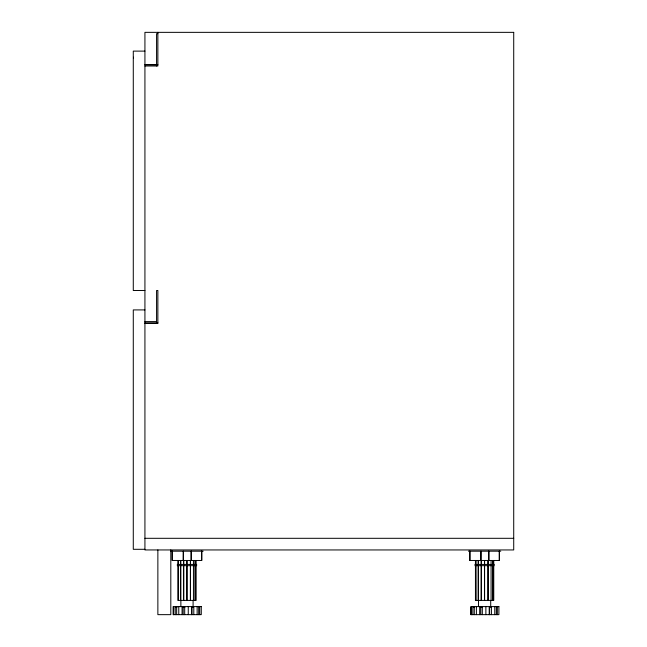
<?xml version="1.0" encoding="UTF-8"?>
<svg xmlns="http://www.w3.org/2000/svg" width="647" height="647" viewBox="0 0 647 647"><rect width="100%" height="100%" fill="white"/><g stroke="black" fill="none" stroke-linecap="round" stroke-linejoin="round"><path stroke-width="0.97" d="M157.868 33.644L156.574 33.644L156.574 65.994M144.928 51.113L133.282 51.113L133.282 290.503L144.928 290.503M157.868 64.7L144.928 64.7L156.574 64.749M144.928 65.994L157.868 65.994L157.868 32.35M144.928 309.913L133.282 309.913L133.282 549.303L144.928 549.303M144.928 321.608L156.574 321.608M144.928 322.853L157.868 322.853M144.928 323.5L157.868 323.5L157.868 290.503L156.574 290.503L156.574 322.853M144.928 538.304L513.718 538.304M170.808 551.187L203.158 551.187M468.428 551.187L500.778 551.187M177.229 564.435L196.737 564.435M474.849 564.435L494.357 564.435M177.229 565.672L196.737 565.672M474.849 565.672L494.357 565.672M177.003 607.218L175.248 607.218L175.248 614.65M184.921 607.218L182.066 607.218L182.066 614.65M474.623 607.218L472.868 607.218L472.868 614.65M482.541 607.218L479.686 607.218L479.686 614.65M499.419 551.187L499.419 560.472L469.787 560.472L469.787 551.187M499.258 551.187L499.258 560.472M497.341 614.65L497.341 607.218L496.314 607.218L496.314 614.65M494.761 606.603L494.761 614.65M493.758 560.472L493.758 564.435M493.758 565.672L493.758 600.408L475.448 600.408L475.448 565.672M493.063 560.472L493.063 564.435M493.063 565.672L493.063 600.408M492.553 560.472L492.553 564.435M492.553 565.672L492.553 600.408M491.421 614.65L491.421 607.218L489.213 607.218L489.213 614.65M491.073 560.472L491.073 564.435M491.073 565.672L491.073 600.408M490.709 600.408L490.709 606.603M489.609 607.218L489.609 614.65M488.849 551.187L488.849 560.472M488.776 551.187L488.776 560.472M488.105 560.472L488.105 564.435M488.105 565.672L488.105 600.408M487.984 560.472L487.984 564.435M487.984 565.672L487.984 600.408M485.873 606.603L485.873 614.65M484.603 560.472L484.603 564.435M484.603 565.672L484.603 600.408M484.482 560.472L484.482 564.435M484.482 565.672L484.482 600.408M482.314 607.218L482.314 614.65M481.441 560.472L481.441 564.435M481.441 565.672L481.441 600.408M481.101 560.472L481.101 564.435M481.101 565.672L481.101 600.408M480.786 607.218L480.786 614.65M478.465 560.472L478.465 564.435M478.465 565.672L478.497 606.603M478.125 560.472L478.125 564.435M478.125 565.672L478.125 600.408M476.394 606.603L476.394 614.65M476.143 560.472L476.046 564.435M476.046 565.672L476.143 600.408M475.448 560.472L475.448 564.435M474.275 607.218L474.275 614.65M471.275 614.65L471.275 607.218L471.073 614.65M469.948 551.187L469.948 560.472M201.799 551.187L201.799 560.472L172.167 560.472L172.167 551.187M201.638 551.187L201.638 560.472M199.721 614.65L199.721 607.218L198.694 607.218L198.694 614.65M197.141 606.603L197.141 614.65M196.138 560.472L196.138 564.435M196.138 565.672L196.138 600.408L177.828 600.408L177.828 565.672M195.443 560.472L195.443 564.435M195.443 565.672L195.443 600.408M194.933 560.472L194.933 564.435M194.933 565.672L194.933 600.408M193.801 614.65L193.801 607.218L191.593 607.218L191.593 614.65M193.453 560.472L193.453 564.435M193.453 565.672L193.453 600.408M193.089 600.408L193.089 606.603M191.989 607.218L191.989 614.65M191.229 551.187L191.229 560.472M191.156 551.187L191.156 560.472M190.485 560.472L190.485 564.435M190.485 565.672L190.485 600.408M190.364 560.472L190.364 564.435M190.364 565.672L190.364 600.408M188.253 606.603L188.253 614.65M186.983 560.472L186.983 564.435M186.983 565.672L186.983 600.408M186.862 560.472L186.862 564.435M186.862 565.672L186.862 600.408M184.694 607.218L184.694 614.65M183.821 560.472L183.821 564.435M183.821 565.672L183.821 600.408M183.481 560.472L183.481 564.435M183.481 565.672L183.481 600.408M183.166 607.218L183.166 614.65M180.845 560.472L180.845 564.435M180.845 565.672L180.877 606.603M180.505 560.472L180.505 564.435M180.505 565.672L180.505 600.408M178.774 606.603L178.774 614.65M178.523 560.472L178.426 564.435M178.523 565.672L178.523 600.408M177.828 560.472L177.828 564.435M176.655 607.218L176.655 614.65M173.655 614.65L173.655 607.218L173.453 614.65M172.328 551.187L172.328 560.472M170.808 549.95L170.808 614.65L157.868 614.65L157.868 549.95M133.484 57.219L133.484 57.89M513.718 32.35L144.928 32.35L144.928 549.95L513.718 549.95L513.718 32.35M201.274 606.603L173.137 606.603L173.137 614.65L201.274 614.65L201.274 606.603M498.894 606.603L470.757 606.603L470.757 614.65L498.894 614.65L498.894 606.603M480.947 560.472L480.947 551.187L480.875 560.472M183.327 560.472L183.327 551.187L183.255 560.472"/></g></svg>
